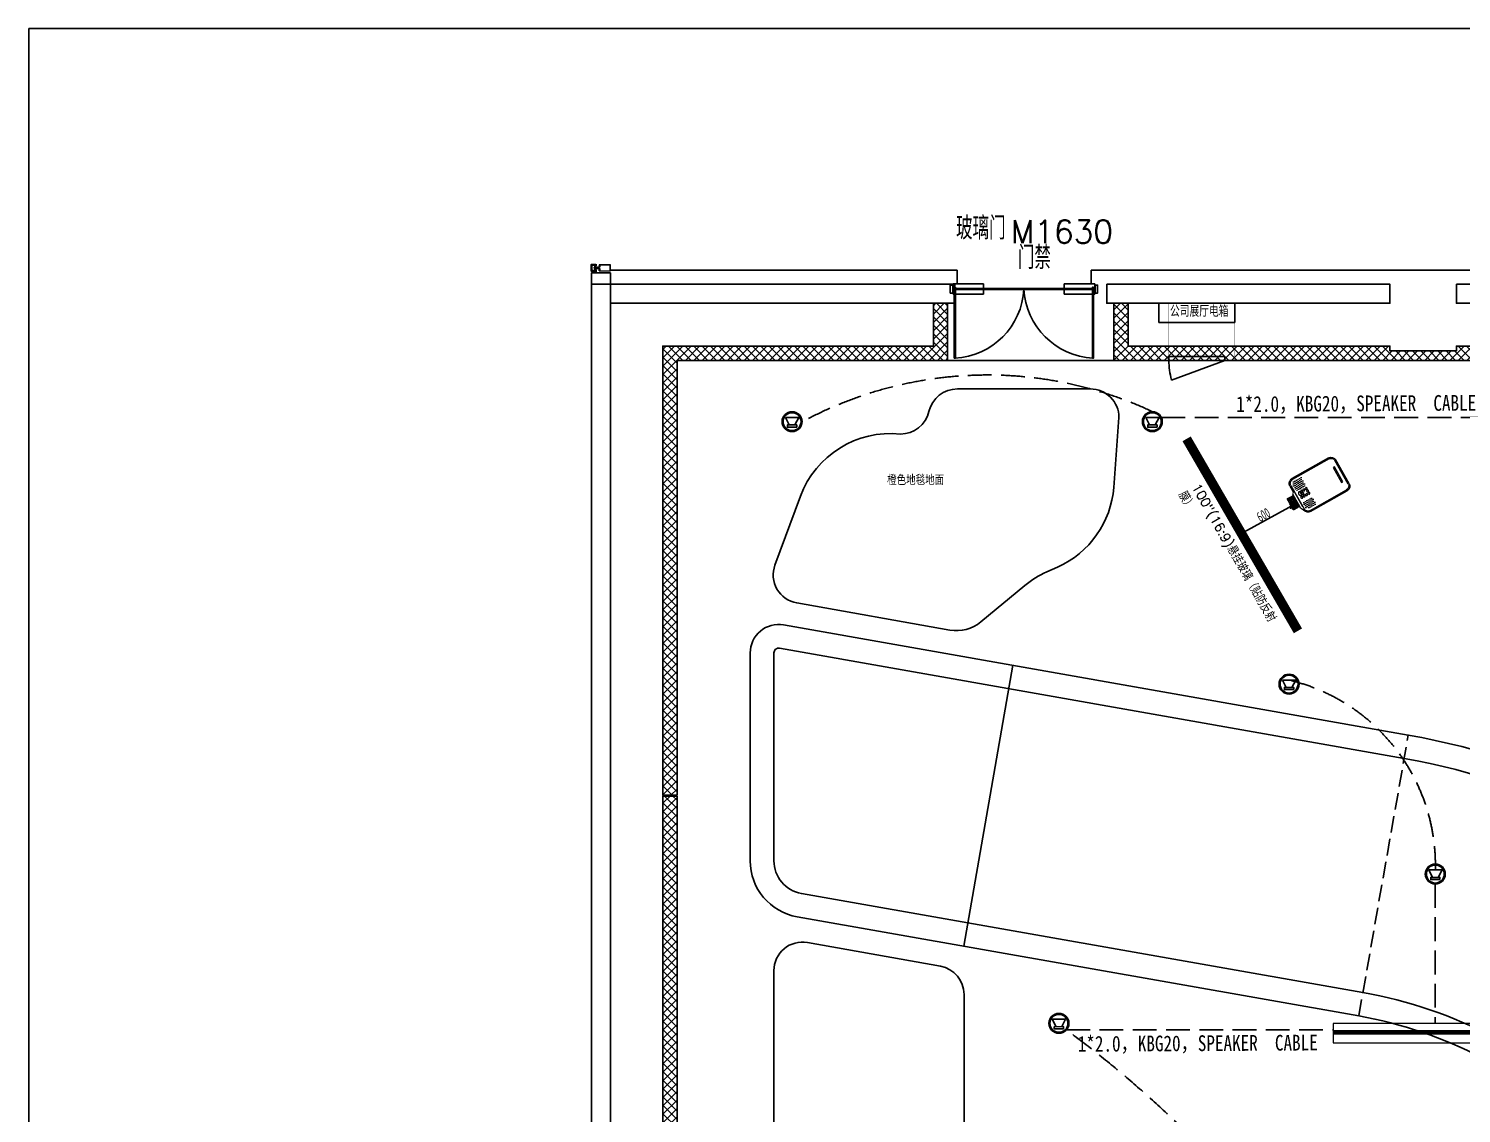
# Model space of a CAD drawing. Header units: millimetres. Extents: x 89805 to 1757503, y 48266 to 267832.
# Drawn here: x 918815 to 933889, y 165529 to 176934 of the extents above; entities that cross this region are included whole.
import ezdxf

# ---------------------------------------------------------------- set-up
doc = ezdxf.new("R2010")
doc.units = ezdxf.units.MM
doc.header["$LTSCALE"] = 1000
doc.linetypes.add('DASH', pattern=[0.35, 0.25, -0.1])
doc.linetypes.add('HIDDEN', pattern=[9.525, 6.35, -3.175])
for name, color, linetype in [('0XX', 1, 'HIDDEN'), ('2FC', 2, 'Continuous'), ('A_TEXT', 7, 'Continuous'), ('BZ', 1, 'Continuous'), ('G-新建隔墙', 4, 'Continuous'), ('G-装饰造型轮廓线', 3, 'Continuous'), ('GASK', 243, 'Continuous'), ('HATCH-OTHER', 161, 'Continuous'), ('PJ', 4, 'Continuous'), ('SEAL', 95, 'Continuous'), ('TC', 4, 'Continuous'), ('WALL', 111, 'Continuous'), ('WALL-WIDE', 6, 'Continuous'), ('WINDOW', 2, 'Continuous'), ('WZ', 3, 'Continuous'), ('XC', 3, 'Continuous'), ('会议', 1, 'Continuous'), ('多媒体弱电', 5, 'Continuous'), ('标注线', 8, 'Continuous')]:
    doc.layers.add(name, color=color, linetype=linetype)
doc.layers.add('桥架', color=2, linetype='Continuous', lineweight=9)
doc.styles.add('_TCH_SPACE', font='SIMPLEX', dxfattribs={"height": 5, "bigfont": 'GBCBIG'})
doc.styles.add('DEQIU', font='hzs.shx', dxfattribs={"width": 0.7, "bigfont": 'hztxt.shx'})
doc.styles.get("Standard").update_dxf_attribs({"font": 'txt', "bigfont": 'gbcbig.shx'})
doc.styles.add('黑体', font='simhei.ttf', dxfattribs={"width": 0.7})
doc.dimstyles.new('MY-30', dxfattribs={"dimscale": 30, "dimtxt": 3.5, "dimasz": 1, "dimexe": 1.2, "dimexo": 2, "dimgap": 0.25, "dimtad": 1, "dimdec": 0, "dimrnd": 5, "dimdsep": 46, "dimtxsty": 'DEQIU', "dimblk": 'ZHQ-EP', "dimcen": 0.09, "dimclrd": 256, "dimclre": 256, "dimclrt": 40, "dimadec": 0, "dimazin": 0, "dimtm": 1e-09, "dimtfac": 0.434783, "dimtdec": 0, "dimtix": 1, "dimtmove": 2, "dimatfit": 3, "dimldrblk": 'DOT', "dimfxl": 0, "dimtvp": 0.001739, "dimtolj": 1, "dimarcsym": 0})
doc.dimstyles.new('MY-50', dxfattribs={"dimscale": 50, "dimtxt": 3.5, "dimasz": 1, "dimexe": 1.2, "dimexo": 2, "dimgap": 0.25, "dimtad": 1, "dimdec": 0, "dimrnd": 5, "dimdsep": 46, "dimtxsty": 'DEQIU', "dimblk": 'ZHQ-EP', "dimcen": 0.09, "dimclrd": 256, "dimclre": 256, "dimclrt": 40, "dimadec": 0, "dimazin": 0, "dimtm": 1e-09, "dimtfac": 0.434783, "dimtdec": 0, "dimtix": 1, "dimtmove": 2, "dimatfit": 3, "dimldrblk": 'DOT', "dimfxl": 0, "dimtvp": 0.001739, "dimtolj": 1, "dimarcsym": 0})
pattern_1 = [(45, (-498402.2, -118691.22), (-44.1941738, 44.1941738), []), (135, (-498402.2, -118691.22), (-44.1941738, -44.1941738), [])]
pattern_2 = [(0, (97513.92, 15201.57), (12.2091667, -24.4183333), [0, -24.4183333])]

# ---------------------------------------------------------------- blocks, each defined once
blk = doc.blocks.new('dfghh')
at = {"layer": 'WALL-WIDE', "color": 4}
blk.add_lwpolyline([(-579.5, 402.72), (0.35, 402.72), (0.35, -0.35), (-579.5, -0.35)], close=True, dxfattribs=at)
blk = doc.blocks.new('136EM1283T+20')
at = {"lineweight": 15, "ltscale": 2}
h = blk.add_hatch(dxfattribs=at)
h.set_pattern_fill('ANSI37', color=1, scale=0.45, style=0)
h.set_pattern_definition([(45, (-7.1094, 124.7), (-1.01028, 1.01028), []), (135, (-7.1094, 124.7), (-1.01028, -1.01028), [])])
edge = h.paths.add_edge_path()
edge.add_line((-4, 135), (-4, 136))
edge.add_arc((-3, 136), 1.2, 150, 180, ccw=False)
edge.add_line((-4, 137), (-4, 138))
edge.add_line((-4, 138), (-3, 139))
edge.add_arc((-3, 139), 0.21, 330, 360)
edge.add_line((-3, 139), (-3, 139))
edge.add_arc((-3, 139), 0.4, 360, 450)
edge.add_line((-3, 139), (-7, 139))
edge.add_arc((-7, 139), 0.4, 90, 180)
edge.add_line((-7, 139), (-7, 139))
edge.add_arc((-7, 139), 0.21, 180, 210)
edge.add_line((-7, 139), (-7, 138))
edge.add_line((-7, 138), (-6, 137))
edge.add_arc((-7, 136), 1.2, 0, 30, ccw=False)
edge.add_line((-6, 136), (-6, 135))
edge.add_line((-6, 135), (-6, 128))
edge.add_arc((-7, 128), 1.2, 330, 360, ccw=False)
edge.add_line((-6, 127), (-7, 127))
edge.add_line((-7, 127), (-7, 126))
edge.add_arc((-7, 125), 0.21, 150, 180)
edge.add_line((-7, 125), (-7, 125))
edge.add_arc((-7, 125), 0.4, 180, 270)
edge.add_line((-7, 125), (-3, 125))
edge.add_arc((-3, 125), 0.4, 270, 360)
edge.add_line((-3, 125), (-3, 125))
edge.add_arc((-3, 125), 0.21, 0, 30)
edge.add_line((-3, 126), (-4, 127))
edge.add_line((-4, 127), (-4, 127))
edge.add_arc((-3, 128), 1.2, 180, 210, ccw=False)
edge.add_line((-4, 128), (-4, 135))
h = blk.add_hatch(dxfattribs=at)
h.set_pattern_fill('ANSI37', color=1, scale=0.45, style=0)
h.set_pattern_definition([(45, (2.9093, 124.7), (-1.01028, 1.01028), []), (135, (2.9093, 124.7), (-1.01028, -1.01028), [])])
edge = h.paths.add_edge_path()
edge.add_line((4, 135), (4, 136))
edge.add_arc((3, 136), 1.2, 360, 390)
edge.add_line((4, 137), (4, 138))
edge.add_line((4, 138), (3, 139))
edge.add_arc((3, 139), 0.21, 180, 210, ccw=False)
edge.add_line((3, 139), (3, 139))
edge.add_arc((3, 139), 0.4, 90, 180, ccw=False)
edge.add_line((3, 139), (7, 139))
edge.add_arc((7, 139), 0.4, 0, 90, ccw=False)
edge.add_line((7, 139), (7, 139))
edge.add_arc((7, 139), 0.21, -30, 0, ccw=False)
edge.add_line((7, 139), (6, 138))
edge.add_line((6, 138), (6, 137))
edge.add_arc((7, 136), 1.2, 150, 180)
edge.add_line((6, 136), (6, 135))
edge.add_line((6, 135), (6, 128))
edge.add_arc((7, 128), 1.2, 180, 210)
edge.add_line((6, 127), (6, 127))
edge.add_line((6, 127), (7, 126))
edge.add_arc((7, 125), 0.21, 0, 30, ccw=False)
edge.add_line((7, 125), (7, 125))
edge.add_arc((7, 125), 0.4, 270, 360, ccw=False)
edge.add_line((7, 125), (3, 125))
edge.add_arc((3, 125), 0.4, 180, 270, ccw=False)
edge.add_line((3, 125), (3, 125))
edge.add_arc((3, 125), 0.21, 150, 180, ccw=False)
edge.add_line((3, 126), (4, 127))
edge.add_line((4, 127), (4, 127))
edge.add_arc((3, 128), 1.2, 330, 360)
edge.add_line((4, 128), (4, 135))
at = {"color": 1, "lineweight": 15, "ltscale": 2}
for points in [[(-4, 135), (-4, 136, -0.131652), (-4, 137), (-4, 138), (-3, 139, 0.131652), (-3, 139), (-3, 139, 0.414214), (-3, 139), (-7, 139, 0.414214), (-7, 139), (-7, 139, 0.131652), (-7, 139), (-7, 138), (-6, 137, -0.131652), (-6, 136), (-6, 135), (-6, 128, -0.131652), (-6, 127), (-7, 127), (-7, 126, 0.131652), (-7, 125), (-7, 125, 0.414214), (-7, 125), (-3, 125, 0.414214), (-3, 125), (-3, 125, 0.131652), (-3, 126), (-4, 127), (-4, 127, -0.131652), (-4, 128)], [(4, 135), (4, 136, 0.131652), (4, 137), (4, 138), (3, 139, -0.131652), (3, 139), (3, 139, -0.414214), (3, 139), (7, 139, -0.414214), (7, 139), (7, 139, -0.131652), (7, 139), (6, 138), (6, 137, 0.131652), (6, 136), (6, 135), (6, 128, 0.131652), (6, 127), (6, 127), (7, 126, -0.131652), (7, 125), (7, 125, -0.414214), (7, 125), (3, 125, -0.414214), (3, 125), (3, 125, -0.131652), (3, 126), (4, 127), (4, 127, 0.131652), (4, 128)]]:
    blk.add_lwpolyline(points, format="xyb", close=True, dxfattribs=at)
at = {"layer": 'XC', "lineweight": 15, "ltscale": 2}
blk.add_lwpolyline([(5, 152, -0.414214), (5, 152), (5, 147, -0.414214), (5, 146), (3, 146, 0.414214), (3, 146), (3, 143, -0.414214), (3, 142), (-3, 142, -0.414214), (-3, 143), (-3, 146, 0.414214), (-3, 146), (-5, 146, -0.414214), (-5, 147), (-5, 152, -0.414214), (-5, 152), (-3, 152, 0.414214), (-3, 153), (-3, 155, 0.414214), (-4, 156), (-9, 156, 0.414215), (-9, 155), (-9, 138, -0.414214), (-9, 138), (-9, 138), (-10, 136, 0.537319), (-10, 136), (-7, 136, 0.176327), (-7, 136), (-7, 137, 0.57735), (-7, 137), (-7, 137, -0.267949), (-7, 137), (-8, 139), (-8, 139, -0.598837), (-7, 140, 0.236068), (-7, 139), (-3, 139, -0.414214), (-3, 139), (-3, 139), (-4, 137, 0.585007), (-4, 137), (-2, 137, 0.261824), (-1, 137), (0, 139, -0.562186), (0, 139), (1, 137, 0.261824), (2, 137), (4, 137, 0.585007), (4, 137), (3, 139), (3, 139, -0.414214), (3, 139), (7, 139, 0.236068), (7, 140, -0.598837), (8, 139), (8, 139), (7, 137, -0.267949), (7, 137), (7, 137, 0.57735), (7, 137), (7, 136, 0.176327), (7, 136), (10, 136, 0.537319), (10, 136), (9, 138), (9, 138, -0.414214), (9, 138), (9, 155, 0.414214), (8, 156), (4, 156, 0.414214), (3, 155), (3, 153, 0.414214), (3, 152)], format="xyb", close=True, dxfattribs=at)
at = {"layer": 'XC', "lineweight": 15}
for points in [[(30, 119), (29, 119, -0.414214), (29, 119, -0.414214), (30, 120), (32, 120, -0.414214), (32, 120), (32, 0), (-32, 0), (-32, 120, -0.414214), (-32, 120), (-30, 120, -0.414214), (-29, 119, -0.414214), (-29, 119), (-30, 119, 0.414214), (-30, 119), (-30, 116, 0.414213), (-30, 116), (-25, 116, 0.414214), (-24, 116), (-24, 119, 0.414214), (-25, 119), (-26, 119, -0.414214), (-26, 119, -0.413525), (-25, 120), (-20, 120, -0.414214), (-20, 120), (-20, 119, -0.414214), (-20, 118), (-22, 118, 0.414214), (-22, 118), (-22, 116, 0.414214), (-22, 116), (-9, 116, 0.414214), (-9, 116), (-9, 126, 0.414214), (-9, 126), (-9, 126), (-10, 128, -0.537319), (-10, 128), (-7, 128, -0.176327), (-7, 128), (-7, 128, -0.57735), (-7, 127), (-7, 127, 0.267949), (-7, 127), (-8, 125), (-8, 125, 0.598837), (-7, 125, -0.236068), (-7, 125), (-3, 125, 0.414214), (-3, 125), (-3, 125), (-4, 127, -0.585007), (-4, 127), (-2, 127, -0.261824), (-1, 127), (0, 125, 0.562186), (0, 125), (1, 127, -0.261824), (2, 127), (4, 127, -0.585007), (4, 127), (3, 125), (3, 125, 0.414214), (3, 125), (7, 125, -0.236068), (7, 125, 0.598837), (8, 125), (8, 125), (7, 127, 0.267949), (7, 127), (7, 127, -0.57735), (7, 128), (7, 128, -0.176327), (7, 128), (10, 128, -0.537319), (10, 128), (9, 126), (9, 126, 0.414214), (9, 126), (9, 116, 0.414214), (9, 116), (22, 116, 0.414214), (22, 116), (22, 118, 0.414214), (22, 118), (20, 118, -0.414214), (20, 119), (20, 120, -0.414214), (20, 120), (25, 120, -0.413525), (26, 119, -0.414214), (26, 119), (25, 119, 0.414214), (24, 119), (24, 116, 0.414214), (25, 116), (30, 116, 0.414213), (31, 116), (31, 119, 0.414214)], [(-29, 113), (-7, 113, 0.414214), (-7, 114), (-7, 122, -0.414214), (-6, 122), (6, 122, -0.414214), (6, 122), (6, 114, 0.414214), (7, 113), (29, 113, -0.414214), (30, 112), (30, 5, -0.414214), (29, 4), (-29, 4, -0.414214), (-30, 5), (-30, 112, -0.414214)]]:
    blk.add_lwpolyline(points, format="xyb", close=True, dxfattribs=at)
blk = doc.blocks.new('xjt')
at = {"layer": 'TC'}
h = blk.add_hatch(dxfattribs=at)
h.set_pattern_fill('ANSI37', color=256, scale=0.3, angle=90, style=0)
h.set_pattern_definition([(135, (-101501.351, 55215.8413), (0.67351921, 0.67351921), []), (45, (-101501.351, 55215.8413), (0.67351921, -0.67351921), [])])
edge = h.paths.add_edge_path(flags=16)
edge.add_arc((-101514, 45460), 1.08, 90, 270)
edge.add_line((-101514, 45459), (-101513, 45459))
edge.add_arc((-101513, 45460), 1.08, 270, 450)
edge.add_line((-101513, 45461), (-101514, 45461))
edge = h.paths.add_edge_path(flags=16)
edge.add_arc((-101511, 45462), 0.541, 90, 180, ccw=False)
edge.add_line((-101511, 45462), (-101510, 45462))
edge.add_arc((-101510, 45462), 0.541, 0, 90, ccw=False)
edge.add_line((-101509, 45462), (-101509, 45459))
edge.add_arc((-101510, 45459), 0.541, -90, 0, ccw=False)
edge.add_line((-101510, 45458), (-101511, 45458))
edge.add_arc((-101511, 45459), 0.541, -180, -90, ccw=False)
edge.add_line((-101512, 45459), (-101512, 45462))
edge = h.paths.add_edge_path()
edge.add_arc((-101507, 45455), 0.324, -112.667, 25.355, ccw=False)
edge.add_line((-101507, 45455), (-101509, 45456))
edge.add_arc((-101509, 45455), 1.12, 57.947, 89.8457)
edge.add_line((-101509, 45456), (-101513, 45456))
edge.add_line((-101513, 45456), (-101513, 45458))
edge.add_arc((-101513, 45458), 0.216, -0.0114, 90.0246)
edge.add_line((-101513, 45458), (-101514, 45458))
edge.add_arc((-101514, 45458), 0.216, 89.9994, 180.0015)
edge.add_line((-101514, 45458), (-101514, 45457))
edge.add_arc((-101514, 45457), 0.176, -153.432, 74.1225, ccw=False)
edge.add_line((-101514, 45457), (-101516, 45459))
edge.add_arc((-101514, 45460), 2.16, 139.1688, 220.8359, ccw=False)
edge.add_line((-101516, 45461), (-101514, 45463))
edge.add_arc((-101514, 45463), 0.176, -74.0901, 153.447, ccw=False)
edge.add_line((-101514, 45463), (-101514, 45462))
edge.add_arc((-101514, 45462), 0.216, 179.9901, 270.024)
edge.add_line((-101514, 45462), (-101513, 45462))
edge.add_arc((-101513, 45462), 0.216, 269.9994, 360.0015)
edge.add_line((-101513, 45462), (-101513, 45465))
edge.add_line((-101513, 45465), (-101510, 45465))
edge.add_arc((-101510, 45467), 2.72, -87.266, -57.1439)
edge.add_line((-101509, 45465), (-101507, 45466))
edge.add_arc((-101507, 45466), 0.378, -35, 137, ccw=False)
edge.add_line((-101507, 45465), (-101507, 45464))
edge.add_arc((-101505, 45460), 5.22, 123.2426, 134.4629)
edge.add_line((-101508, 45464), (-101508, 45463))
edge.add_arc((-101507, 45465), 3.06, 243.9365, 266.7208)
edge.add_line((-101507, 45462), (-101507, 45462))
edge.add_arc((-101507, 45462), 0.324, -58.4296, 71.0549, ccw=False)
edge.add_line((-101507, 45462), (-101508, 45461))
edge.add_arc((-101508, 45461), 0.324, 121.5701, 238.4294)
edge.add_line((-101508, 45461), (-101507, 45460))
edge.add_arc((-101507, 45460), 0.324, -58.4294, 58.4298, ccw=False)
edge.add_line((-101507, 45460), (-101508, 45459))
edge.add_arc((-101508, 45459), 0.324, 121.5703, 238.4294)
edge.add_line((-101508, 45459), (-101507, 45458))
edge.add_arc((-101507, 45458), 0.324, -58.4294, 58.4298, ccw=False)
edge.add_line((-101507, 45458), (-101508, 45457))
edge.add_arc((-101508, 45457), 0.324, 121.5656, 201.6411)
edge.add_line((-101508, 45457), (-101507, 45455))
at = {"layer": 'GASK'}
for points in [[(-101507, 45455, -0.687422), (-101507, 45455), (-101509, 45456, 0.14009), (-101509, 45456), (-101513, 45456), (-101513, 45458, 0.414398), (-101513, 45458), (-101514, 45458, 0.414224), (-101514, 45458), (-101514, 45457, -1.533331), (-101515, 45457), (-101516, 45459, -0.37223), (-101516, 45461), (-101515, 45463, -1.533076), (-101514, 45463), (-101514, 45462, 0.414387), (-101514, 45462), (-101513, 45462, 0.414224), (-101513, 45462), (-101513, 45465), (-101510, 45465, 0.132195), (-101509, 45465), (-101507, 45466, -0.932515), (-101507, 45465), (-101507, 45464, 0.048997), (-101508, 45464), (-101508, 45463, 0.099744), (-101507, 45462), (-101507, 45462, -0.633913), (-101507, 45462), (-101508, 45461, 0.559221), (-101508, 45461), (-101507, 45460, -0.55922), (-101507, 45460), (-101508, 45459, 0.55922), (-101508, 45459), (-101507, 45458, -0.55922), (-101507, 45458), (-101508, 45457, 0.364343), (-101508, 45457)], [(-101514, 45461, 1), (-101514, 45459), (-101513, 45459, 1), (-101513, 45461)], [(-101512, 45462, -0.414214), (-101511, 45462), (-101510, 45462, -0.414214), (-101509, 45462), (-101509, 45459, -0.414214), (-101510, 45458), (-101511, 45458, -0.414214), (-101512, 45459)]]:
    blk.add_lwpolyline(points, format="xyb", close=True, dxfattribs=at)
blk = doc.blocks.new('ewgfg')
at = {"layer": 'SEAL'}
h = blk.add_hatch(dxfattribs=at)
h.set_pattern_fill('ANSI31', color=256, scale=0.4, style=0)
h.set_pattern_definition([(45, (-4249.88207, 19747.53816), (-0.35355339, 0.35355339), [])])
edge = h.paths.add_edge_path()
edge.add_arc((1977, 2078), 7.76, 344.1575, 391.9326)
edge.add_line((1983, 2082), (1986, 2082))
edge.add_arc((1986, 2081), 0.378, 151.3361, 227)
edge.add_line((1986, 2081), (1987, 2080))
edge.add_arc((1985, 2079), 2.72, 2.734, 32.8561, ccw=False)
edge.add_line((1987, 2079), (1987, 2076))
edge.add_line((1987, 2076), (1986, 2076))
edge.add_arc((1986, 2075), 0.5, 90, 200)
edge.add_line((1985, 2075), (1985, 2075))
edge.add_line((1985, 2075), (1985, 2075))
edge.add_line((1985, 2075), (1985, 2075))
edge.add_arc((1985, 2075), 0.5, 19.5621, 146.1659)
at = {"layer": 'TC'}
h = blk.add_hatch(dxfattribs=at)
h.set_pattern_fill('AR-SAND', color=256, scale=0.4, style=0)
h.set_pattern_definition([(37.5, (1983.476, 2074.86), (-0.64, 19.577), [0, -15.443, 0, -17.272, 0, -16.51]), (7.5, (1983.476, 2074.86), (17.98, 28.673), [0, -8.331, 0, -13.919, 0, -5.334]), (327.5, (1970.979, 2074.86), (31.64, 0.057), [0, -5.08, 0, -18.288, 0, -23.876]), (317.5, (1970.98, 2074.86), (30.542, 8.917), [0, -2.54, 0, -11.989, 0, -13.716])])
h.paths.add_polyline_path([(1983, 2082), (1989, 2082), (1989, 2075), (1983, 2075)])
at = {"layer": 'SEAL'}
blk.add_arc((1977, 2078), 7.76, 342.0085, 31.9326, dxfattribs=at)
at = {"layer": '标注线', "rotation": 90}
blk.add_blockref('xjt', (47452, 103589), dxfattribs=at)
blk = doc.blocks.new('M8T')
at = {"layer": 'PJ'}
blk.add_line((0, -5), (0, 0), dxfattribs=at)
blk.add_lwpolyline([(-5, 0), (-5, 0), (5, 0), (5, 0)], dxfattribs=at)
blk.add_lwpolyline([(-7, 0), (7, 0), (7, -5), (6, -5), (-6, -5), (-7, -5)], close=True, dxfattribs=at)
blk.add_lwpolyline([(-7, -5, 0.154701), (0, -5, 1.166596), (0, -5, 0.154701), (7, -5)], format="xyb", dxfattribs=at)
blk = doc.blocks.new('A$C0DF30340')
at = {"layer": 'GASK'}
h = blk.add_hatch(dxfattribs=at)
h.set_pattern_fill('ANSI37', color=256, scale=10, angle=-90, style=0)
h.set_pattern_definition([(315, (-6739.0329, 24457.4036), (0.883883476, 0.883883476), []), (45, (-6739.0329, 24457.4036), (-0.883883476, 0.883883476), [])])
h.paths.add_polyline_path([(9, -13), (9, -15), (-8, -15), (-8, -13)])
at = {"lineweight": 35}
for points in [[(30, -16, -0.339454), (30, -15), (31, -14), (32, -14), (32, -58), (-33, -58), (-33, -14), (-31, -14), (-30, -15, -0.339454), (-30, -16), (-31, -17), (-31, -21), (-28, -21), (-28, -22), (-31, -22), (-31, -56), (31, -56), (31, -22), (28, -22), (28, -21), (31, -21), (31, -17)], [(30, -17, 0.339454), (30, -16), (29, -16), (30, -14, 0.57735), (30, -13), (27, -13, 0.414214), (26, -14), (26, -14, 0.414214), (27, -15), (28, -15, -0.414214), (28, -15), (28, -16, -0.414214), (28, -17), (22, -17, -0.414214), (22, -16), (22, -15, -0.414214), (22, -15), (23, -15, 0.414214), (23, -14), (23, -14, 0.414214), (23, -13), (21, -13, 0.414214), (20, -14), (20, -17), (13, -17), (10, -15), (9, -13), (9, -13), (9, -15), (0, -15), (-8, -15), (-8, -13), (-9, -13), (-10, -15), (-13, -17), (-20, -17), (-20, -14, 0.414214), (-21, -13), (-23, -13, 0.414214), (-23, -14), (-23, -14, 0.414214), (-23, -15), (-22, -15, -0.414214), (-22, -15), (-22, -16, -0.414214), (-22, -17), (-28, -17, -0.414214), (-28, -16), (-28, -15, -0.414214), (-28, -15), (-27, -15, 0.414214), (-26, -14), (-26, -14, 0.414214), (-27, -13), (-30, -13, 0.57735), (-30, -14), (-29, -16), (-30, -16, 0.339454), (-30, -17), (-29, -20), (-28, -20), (-28, -19), (-8, -19), (-8, -18), (-1, -18, 0.198912), (0, -18), (0, -18, -0.414214), (0, -18), (0, -18, 0.198912), (1, -18), (9, -18), (9, -19), (28, -19), (28, -20), (29, -20)]]:
    blk.add_lwpolyline(points, format="xyb", close=True, dxfattribs=at)
at = {"layer": 'GASK'}
blk.add_lwpolyline([(9, -13), (9, -15), (-8, -15), (-8, -13)], close=True, dxfattribs=at)
at = {"layer": 'PJ'}
for p, q in [((-5, -20), (-6, -20)), ((-6, -20), (-6, -25)), ((-5, -25), (-6, -25)), ((5, -20), (-5, -20)), ((5, -25), (-5, -25)), ((-3, -13), (-3, -10)), ((-3, -20), (-3, -25)), ((-3, -30), (-3, -25)), ((-3, -29), (3, -29)), ((-2, -13), (-2, -10)), ((-1, -18), (0, -20)), ((0, -18), (1, -20)), ((2, -13), (2, -10)), ((2, -30), (2, -25)), ((3, -13), (3, -10)), ((3, -20), (3, -25)), ((5, -20), (6, -20)), ((5, -25), (6, -25)), ((6, -20), (6, -25))]:
    blk.add_line(p, q, dxfattribs=at)
at = {"layer": 'PJ', "color": 1}
blk.add_lwpolyline([(-7, -19), (-6, -18), (0, -18), (6, -18), (8, -20)], dxfattribs=at)
at = {"layer": 'PJ'}
blk.add_lwpolyline([(-5, -20), (5, -20), (5, -18), (-5, -18)], close=True, dxfattribs=at)
blk.add_lwpolyline([(3, -25), (3, -29), (2, -30), (-3, -30), (-3, -29), (-3, -25)], dxfattribs=at)
for centre, start, end in [((-6, -29), 72.412, 85.6435), ((-6, -15), 274.3565, 287.588), ((0, -29), 72.412, 107.588), ((0, -15), 252.412, 287.588), ((6, -29), 94.3565, 107.588), ((6, -15), 252.412, 265.6435)]:
    blk.add_arc(centre, 9.55, start, end, dxfattribs=at)
at = {"layer": 'PJ', "xscale": 0.75, "yscale": 0.75, "zscale": 0.75, "rotation": 180}
blk.add_blockref('M8T', (0, -10), dxfattribs=at)
at = {"layer": 'WZ'}
blk.add_blockref('ewgfg', (-2017, -2089), dxfattribs=at)
at = {"layer": 'WZ', "xscale": -1}
blk.add_blockref('ewgfg', (2017, -2089), dxfattribs=at)
blk = doc.blocks.new('fdsafds')
at = {"layer": '0XX', "ltscale": 30}
blk.add_lwpolyline([(-41584, -4355), (-41264, -4355), (-41264, -4245), (-41584, -4245)], close=True, dxfattribs=at)
at = {"layer": '2FC', "linetype": 'DASH', "ltscale": 20}
for radius in [15, 4.33]:
    blk.add_circle((-41566, -4300), radius, dxfattribs=at)
blk = doc.blocks.new('西展厅玻璃门')
at = {"layer": 'WINDOW'}
for points in [[(1426914, 292904), (1426939, 292904), (1426939, 292987), (1426914, 292987)], [(1426944, 292940), (1427689, 292940), (1427689, 292952), (1426944, 292952)], [(1426956, 292965), (1426956, 292220), (1426968, 292220), (1426968, 292965)], [(1428434, 292940), (1427689, 292940), (1427689, 292952), (1428434, 292952)], [(1428421, 292965), (1428421, 292220), (1428409, 292220), (1428409, 292965)], [(1428439, 292904), (1428464, 292904), (1428464, 292987), (1428439, 292987)], [(1428464, 292904), (1428439, 292904), (1428439, 292987), (1428464, 292987)]]:
    blk.add_lwpolyline(points, close=True, dxfattribs=at)
for centre, start, end in [((1426924, 292985), 272.91, 357.09), ((1428454, 292985), 182.91, 267.09)]:
    blk.add_arc(centre, 766, start, end, dxfattribs=at)
at = {"layer": 'WINDOW', "xscale": -1, "rotation": 180}
blk.add_blockref('fdsafds', (1468528, 288646), dxfattribs=at)
at = {"layer": 'WINDOW', "rotation": 180}
blk.add_blockref('fdsafds', (1386849, 288646), dxfattribs=at)
blk = doc.blocks.new('Roberto方案')
at = {"color": 8, "ltscale": 0.7}
blk.add_line((1677557, 312189, -3), (1678075, 315144, -3), dxfattribs=at)
at = {"color": 8, "linetype": 'DASH', "ltscale": 0.7}
blk.add_line((1681713, 311456, 57), (1682234, 314410, 57), dxfattribs=at)
at = {"color": 3, "ltscale": 0.7}
blk.add_line((1677560, 311683, -3), (1677560, 311683, -3), dxfattribs=at)
at = {"color": 8, "ltscale": 0.7}
for points, elevation in [([(1675838, 316921), (1675571, 316198, 0.467721), (1675800, 315799), (1677412, 315514, 0.219565), (1677736, 315600), (1678201, 315984, -0.067662), (1678430, 316126), (1678545, 316177, 0.275717), (1679135, 317015), (1679190, 317750), (1679190, 317750, 0.414214), (1678890, 318050), (1677491, 318050, 0.347971), (1677191, 317813, -0.347971), (1676891, 317575, 0.34085), (1675838, 316921)], 37), ([(1683706, 306239), (1682451, 306239, 0.414214), (1681951, 305739), (1681951, 304193, -0.414214), (1679351, 301593), (1678160, 301593, -0.414214), (1675560, 304193), (1675560, 311933, -0.466844), (1675912, 312228), (1677312, 311979, -0.363472), (1677560, 311683), (1677560, 304193, 0.414214), (1678160, 303593), (1679351, 303593, 0.414214), (1679951, 304193), (1679951, 305739, -0.414214), (1682451, 308239), (1683702, 308239, -0.289853)], -3)]:
    blk.add_lwpolyline(points, format="xyb", dxfattribs=dict(at, elevation=elevation))
at = {"color": 7, "ltscale": 0.7, "const_width": 100, "elevation": -3}
blk.add_lwpolyline([(1679902, 317525), (1681073, 315506)], dxfattribs=at)
at = {"color": 8, "ltscale": 0.7, "elevation": 57}
for points in [[(1675662, 315569), (1682234, 314410, -0.153915), (1686235, 312328), (1689268, 309295, 0.152859), (1691650, 308048), (1697291, 307029, -0.359482), (1697775, 306447), (1697775, 304240, -0.467565), (1697434, 303955), (1691118, 305096, -0.152859), (1687147, 307173), (1684114, 310206, 0.153915), (1681713, 311456), (1675806, 312498, -0.36397), (1675310, 313089), (1675310, 315274, -0.466308)], [(1675619, 315323), (1682191, 314164, -0.153915), (1686058, 312151), (1689091, 309118, 0.152859), (1691606, 307802), (1697246, 306784, -0.358443), (1697525, 306447), (1697525, 304240, -0.467565), (1697479, 304201), (1691162, 305342, -0.152859), (1687324, 307350), (1684291, 310383, 0.153915), (1681757, 311702), (1675849, 312744, -0.36397), (1675560, 313089), (1675560, 315274, -0.466308)]]:
    blk.add_lwpolyline(points, format="xyb", close=True, dxfattribs=at)
at = {"color": 7, "ltscale": 0.7, "insert": (1680040, 317069, -3), "char_height": 100, "width": 1657.42, "attachment_point": 1, "rotation": 299.4461}
blk.add_mtext('100"(16:9)悬挂玻璃（贴防反射膜）', dxfattribs=at)
blk = doc.blocks.new('ty')
at = {"layer": '会议', "lineweight": 0}
h = blk.add_hatch(dxfattribs=at)
h.set_pattern_fill('DOTS', color=5, scale=448, angle=270, style=0)
h.set_pattern_definition(pattern_2)
edge = h.paths.add_edge_path()
edge.add_ellipse((618, 153), major_axis=(-53, 53), ratio=1, start_angle=225, end_angle=315)
edge.add_line((618, 228), (532, 228))
edge.add_line((532, 228), (532, 84))
edge.add_line((532, 84), (693, 84))
edge.add_line((693, 84), (693, 153))
h = blk.add_hatch(dxfattribs=at)
h.set_pattern_fill('DOTS', color=5, scale=448, angle=270, style=0)
h.set_pattern_definition(pattern_2)
edge = h.paths.add_edge_path()
edge.add_ellipse((618, -153), major_axis=(53, 53), ratio=1, start_angle=225, end_angle=315, ccw=False)
edge.add_line((618, -228), (532, -228))
edge.add_line((532, -228), (532, -84))
edge.add_line((532, -84), (693, -84))
edge.add_line((693, -84), (693, -153))
at = {"layer": '会议', "color": 5, "lineweight": 0}
for p, q in [((658, 262), (75, 262)), ((658, 247), (75, 247)), ((0, 187), (0, -187)), ((15, 187), (15, -187)), ((66, 125), (66, -113)), ((85, 125), (66, 125)), ((85, -113), (85, 125)), ((718, -187), (718, 187)), ((718, 152), (718, -76)), ((754, -76), (754, 152)), ((754, 126), (754, -50)), ((771, 126), (754, 126)), ((771, 126), (771, -50)), ((782, 126), (771, 126)), ((771, -50), (771, 126)), ((782, 126), (782, -50)), ((782, -50), (782, 126)), ((854, 126), (782, 126)), ((854, 111), (782, 111)), ((854, 96), (782, 96)), ((854, 81), (782, 81)), ((854, 66), (782, 66)), ((854, 51), (782, 51)), ((854, 36), (782, 36)), ((854, 21), (782, 21)), ((854, 6), (782, 6)), ((854, 126), (854, -50)), ((66, -113), (85, -113)), ((733, -187), (733, -94)), ((754, -50), (771, -50)), ((771, -50), (782, -50)), ((854, -9), (782, -9)), ((854, -24), (782, -24)), ((854, -39), (782, -39)), ((782, -50), (854, -50)), ((75, -247), (658, -247)), ((75, -262), (658, -262))]:
    blk.add_line(p, q, dxfattribs=at)
at = {"layer": '会议', "color": 5, "lineweight": 0, "extrusion": (0, 0, -1)}
for centre, major_axis, ratio, start_param, end_param in [((75, 187), (-53, 53), 1, 5.497787, 7.068583), ((75, 187), (-42.4, 42.4), 1, 5.497787, 7.068583), ((658, 187), (-53, 53), 1, 0.785398, 2.121825), ((658, 187), (42.4, 42.4), 1, 5.497787, 7.068583), ((911, 252), (173, 69), 1, 2.957483, 3.26624), ((553, 31), (-10.2, 10.2), 1, 3.926991, 10.210176), ((553, -6), (-10.2, 10.2), 1, 3.926991, 10.210176), ((591, 31), (-10.2, 10.2), 1, 3.926991, 10.210176), ((628, 31), (-10.2, 10.2), 1, 3.926991, 10.210176), ((628, -6), (-10.2, 10.2), 1, 3.926991, 10.210176), ((666, 31), (-10.2, 10.2), 1, 3.926991, 10.210176), ((666, -25), (0, 33.2), 0.467648, 3.141593, 9.424778), ((75, -187), (-53, 53), 1, 3.926991, 5.497787), ((75, -187), (42.4, 42.4), 1, 2.356194, 3.926991), ((553, -44), (-10.2, 10.2), 1, 3.926991, 10.210176), ((591, -44), (-10.2, 10.2), 1, 3.926991, 10.210176), ((628, -44), (-10.2, 10.2), 1, 3.926991, 10.210176), ((658, -187), (-42.4, 42.4), 1, 2.356194, 3.926991), ((658, -187), (-53, 53), 1, 2.356194, 3.926991), ((791, -140), (-52.5, 52.5), 1, 5.657537, 6.540911)]:
    blk.add_ellipse(centre, major_axis=major_axis, ratio=ratio, start_param=start_param, end_param=end_param, dxfattribs=at)
blk = doc.blocks.new('ZHQ-EP')
blk.add_line((-1.5, 0), (1.5, 0))
at = {"const_width": 0.5}
blk.add_lwpolyline([(-0.7, -0.7), (0.7, 0.7)], dxfattribs=at)
blk = doc.blocks.new('*D90')
at = {"layer": 'Defpoints', "color": 0}
for p in [(932056, 171990, 21), (932098, 171913), (931531, 171702)]:
    blk.add_point(p, dxfattribs=at)
at = {"layer": 'WINDOW', "lineweight": -2}
for p, q in [((931599, 171640), (932072, 171898)), ((932085, 171938), (932116, 171881)), ((931560, 171650), (931590, 171594))]:
    blk.add_line(p, q, dxfattribs=at)
at = {"layer": 'WINDOW', "lineweight": -2, "xscale": 30, "yscale": 30, "zscale": 30}
for p, rotation in [((932098, 171913), 28.67195338441992), ((931573, 171625), 208.6719533844199)]:
    blk.add_blockref('ZHQ-EP', p, dxfattribs=dict(at, rotation=rotation))
at = {"layer": 'WINDOW', "color": 40, "insert": (931807, 171822), "char_height": 105, "attachment_point": 5, "rotation": 28.672, "style": 'DEQIU'}
blk.add_mtext('\\A1;600', dxfattribs=at)
blk = doc.blocks.new('_Dot')
at = {"color": 0, "linetype": 'ByBlock', "lineweight": -2}
blk.add_line((-0.5, 0), (-1, 0), dxfattribs=at)
at = {"color": 0, "linetype": 'ByBlock', "const_width": 0.5}
blk.add_lwpolyline([(-0.25, 0, 1), (0.25, 0, 1)], format="xyb", close=True, dxfattribs=at)
blk = doc.blocks.new('喇叭')
at = {"layer": '会议', "color": 5}
for p, q in [((-132, 77), (131, 84)), ((-132, 77), (-53, -67)), ((131, 84), (58, -64))]:
    blk.add_line(p, q, dxfattribs=at)
blk.add_lwpolyline([(95, -106), (94, -63), (-89, -68), (-88, -111)], close=True, dxfattribs=at)
for radius in [197, 177]:
    blk.add_circle((0, 0), radius, dxfattribs=at)
blk = doc.blocks.new('*D92')
at = {"layer": 'Defpoints', "color": 0}
for p in [(926838, 172867), (925637, 142678), (925637, 142418)]:
    blk.add_point(p, dxfattribs=at)
at = {"layer": 'WINDOW', "lineweight": -2}
for p, q in [((926838, 143028), (926838, 142618)), ((925637, 142518), (925637, 142738)), ((926788, 142678), (925687, 142678))]:
    blk.add_line(p, q, dxfattribs=at)
at = {"layer": 'WINDOW', "lineweight": -2, "xscale": 50, "yscale": 50, "zscale": 50, "rotation": 180}
blk.add_blockref('ZHQ-EP', (925637, 142678), dxfattribs=at)
at = {"layer": 'WINDOW', "lineweight": -2, "xscale": 50, "yscale": 50, "zscale": 50}
blk.add_blockref('ZHQ-EP', (926838, 142678), dxfattribs=at)
at = {"layer": 'WINDOW', "color": 40, "insert": (926237, 142778), "char_height": 175, "attachment_point": 5, "style": 'DEQIU'}
blk.add_mtext('\\A1;1200', dxfattribs=at)

msp = doc.modelspace()

# ---------------------------------------------------------------- hatches: boundary and pattern name
at = {"layer": 'G-新建隔墙', "ltscale": 0.7}
h = msp.add_hatch(dxfattribs=at)
h.set_pattern_fill('ANSI37', color=8, scale=500, style=0)
h.set_pattern_definition(pattern_1)
h.paths.add_polyline_path([(925636.6, 168874.8), (925486.6, 168874.8), (925486.6, 173596.2), (928333.6, 173596.2), (928333.6, 174046.2), (928483.6, 174046.2), (928483.6, 173446.2), (925636.6, 173446.2)])
h = msp.add_hatch(dxfattribs=at)
h.set_pattern_fill('ANSI37', color=8, scale=500, style=0)
h.set_pattern_definition(pattern_1)
h.paths.add_polyline_path([(935193.9, 173596.2), (935193.9, 173446.2), (930233.6, 173446.2), (930233.6, 174046.2), (930383.6, 174046.2), (930383.6, 173596.2), (933136.6, 173596.2), (933136.6, 173546.2), (933836.6, 173546.2), (933836.6, 173596.2)])
h = msp.add_hatch(dxfattribs=at)
h.set_pattern_fill('ANSI37', color=8, scale=500, style=0)
h.set_pattern_definition(pattern_1)
h.paths.add_polyline_path([(924936.6, 164546.2), (924936.6, 164400.3), (925136.6, 164400.3), (925136.6, 164209.3), (925636.6, 164209.3), (925636.6, 168864.8), (925486.6, 168864.8), (925486.6, 164546.2), (924936.6, 164546.2)])

# ---------------------------------------------------------------- linework, layer by layer
at = {"color": 3, "ltscale": 0.7}
for p, q in [((928583.6, 174251.2), (928583.6, 174396.2)), ((929992.9, 174251.2), (929992.9, 174396.2))]:
    msp.add_line(p, q, dxfattribs=at)
at = {"color": 4, "ltscale": 0.7}
for points in [[(925636.6, 168874.8), (925486.6, 168874.8), (925486.6, 173596.2), (928333.6, 173596.2), (928333.6, 174046.2), (928483.6, 174046.2), (928483.6, 173446.2), (925636.6, 173446.2)], [(930811.6, 173446.2), (931398.9, 173446.2), (931398.9, 173486.2), (930811.6, 173486.2)]]:
    msp.add_lwpolyline(points, close=True, dxfattribs=at)
at = {"color": 3, "ltscale": 0.7}
msp.add_lwpolyline([(930705.3, 173846.2), (931505.3, 173846.2), (931505.3, 174046.2), (930705.3, 174046.2)], close=True, dxfattribs=at)
at = {"color": 2, "const_width": 5}
msp.add_lwpolyline([(930811.6, 173486.2), (930811.6, 174046.2), (931505.3, 174046.2), (931505.3, 173446.2)], dxfattribs=at)
at = {"color": 3, "ltscale": 0.7}
msp.add_lwpolyline([(928483.6, 173446.2), (930233.6, 173446.2), (930483.6, 173446.2)], dxfattribs=at)
at = {"color": 4, "ltscale": 0.7}
msp.add_lwpolyline([(930838.8, 173239.1), (931398.9, 173446.2)], dxfattribs=at)
msp.add_arc((931611.6, 173446.2), 800, 180, 195, dxfattribs=at)
at = {"layer": 'G-新建隔墙', "color": 4, "ltscale": 0.7}
msp.add_lwpolyline([(935193.9, 173596.2), (935193.9, 173446.2), (930233.6, 173446.2), (930233.6, 174046.2), (930383.6, 174046.2), (930383.6, 173596.2), (933136.6, 173596.2), (933136.6, 173546.2), (933836.6, 173546.2), (933836.6, 173596.2), (935193.9, 173596.2)], dxfattribs=at)
msp.add_lwpolyline([(924936.6, 164546.2), (924936.6, 164400.3), (925136.6, 164400.3), (925136.6, 164209.3), (925636.6, 164209.3), (925636.6, 168864.8), (925486.6, 168864.8), (925486.6, 164546.2), (924936.6, 164546.2)], close=True, dxfattribs=at)
at = {"layer": 'G-装饰造型轮廓线', "color": 3, "ltscale": 0.7}
for points in [[(924936.6, 174396.2), (928583.6, 174396.2)], [(929992.9, 174396.2), (945351.6, 174396.2), (945351.6, 174237.7)]]:
    msp.add_lwpolyline(points, dxfattribs=at)
at = {"layer": 'WALL'}
for p, q in [((924736.6, 174246.2), (924736.6, 166646.2)), ((924936.6, 174246.2), (924936.6, 165146.2)), ((924736.6, 166646.2), (924736.6, 164546.2))]:
    msp.add_line(p, q, dxfattribs=at)
at = {"layer": 'WALL', "color": 4, "ltscale": 0.7}
msp.add_lwpolyline([(924736.6, 174246.2), (924936.6, 174246.2), (924936.6, 174366.2), (924736.6, 174366.2)], close=True, dxfattribs=at)
at = {"layer": 'WALL'}
for points in [[(924936.6, 174246.2), (928558.6, 174246.2), (928558.6, 174046.2), (924936.6, 174046.2)], [(930158.6, 174246.2), (933136.6, 174246.2), (933136.6, 174046.2), (930158.6, 174046.2)], [(933836.6, 174246.2), (941536.6, 174246.2), (941536.6, 174046.2), (933836.6, 174046.2)]]:
    msp.add_lwpolyline(points, close=True, dxfattribs=at)
at = {"layer": 'WINDOW', "color": 6, "linetype": 'DASH'}
for p, q in [((933612, 167939.8), (933612, 166471.6)), ((929732.3, 166407.2), (932539.6, 166407.2))]:
    msp.add_line(p, q, dxfattribs=at)
msp.add_lwpolyline([(930733.3, 172844.8), (934285.3, 172844.8), (934285.3, 166471.6)], dxfattribs=at)
for centre, radius, start, end in [((928902.8, 169190.8), 4102, 64.94475, 118.39659), ((931613.7, 168136.8), 2002.1, 358.59525, 76.63302), ((922853, 157061.3), 11604.7, 20.89055, 53.64407)]:
    msp.add_arc(centre, radius, start, end, dxfattribs=at)
at = {"layer": 'XC'}
msp.add_line((924816.6, 174401.2), (924813.6, 174401.2), dxfattribs=at)
at = {"layer": '桥架'}
for p, q in [((950128.7, 166471.6), (932539.6, 166471.6)), ((932539.6, 166471.6), (932539.6, 166271.6)), ((932539.6, 166271.6), (949877.4, 166271.6))]:
    msp.add_line(p, q, dxfattribs=at)
at = {"layer": '桥架', "const_width": 50}
msp.add_lwpolyline([(932539.6, 166380.8), (950028.9, 166371.8)], dxfattribs=at)

# ---------------------------------------------------------------- block references
at = {"color": 6}
msp.add_blockref('西展厅玻璃门', (-498402.2, -118749.7), dxfattribs=at)
at = {"layer": 'BZ', "xscale": -1, "rotation": 90}
msp.add_blockref('136EM1283T+20', (924936.6, 174418.7), dxfattribs=at)
at = {"layer": 'HATCH-OTHER', "linetype": 'ByBlock', "xscale": 68.60699999995995, "yscale": 68.60700000001816, "zscale": 68.607}
msp.add_blockref('dfghh', (958573, 149305.1), dxfattribs=at)
at = {"layer": 'WINDOW', "color": 6}
msp.add_blockref('Roberto方案', (-748903.8, -144903.9, 3.3), dxfattribs=at)
at = {"layer": 'XC', "rotation": 270}
msp.add_blockref('A$C0DF30340', (924794.1, 174418.7), dxfattribs=at)
at = {"layer": '多媒体弱电', "lineweight": -3}
for name, p, xscale, yscale, zscale, rotation in [('喇叭', (926847, 172801.9), 0.5328680174632501, 0.5328680175007321, 0.5328680174889712, 358.591711986947), ('喇叭', (930637.4, 172801.9), 0.5328680174632501, 0.5328680175007321, 0.5328680174889712, 358.591711986947), ('ty', (932638.6, 172275.3, 20.5), 0.7581600000271767, 0.7581600000266917, 0.7581599999894415, 209.4826813621917), ('喇叭', (932075.9, 170041.8), 0.5328680174632501, 0.5328680175007321, 0.5328680174889712, 358.591711986947), ('喇叭', (933614.6, 168044.8), 0.5328680174632501, 0.5328680175007321, 0.5328680174889712, 358.591711986947), ('喇叭', (929654.6, 166474.8), 0.5328680174632501, 0.5328680175007321, 0.5328680174889712, 358.591711986947)]:
    msp.add_blockref(name, p, dxfattribs=dict(at, xscale=xscale, yscale=yscale, zscale=zscale, rotation=rotation))

# ---------------------------------------------------------------- texts
at = {"color": 8, "ltscale": 0.7, "insert": (927847.1, 172235.7), "char_height": 100, "width": 1079.866, "attachment_point": 1}
msp.add_mtext('橙色地毯地面', dxfattribs=at)
at = {"layer": 'A_TEXT', "style": '_TCH_SPACE'}
msp.add_text('门禁', height=241.13, dxfattribs=at).set_placement((929223.4, 174407.3))
at = {"layer": 'WINDOW', "style": '_TCH_SPACE'}
for s, height, p in [('玻璃门', 241.13, (928572.4, 174717)), ('M1630', 241.13, (929148.3, 174679.5)), ('公司展厅电箱', 120.57, (930823.6, 173904))]:
    msp.add_text(s, height=height, dxfattribs=at).set_placement(p)
at = {"layer": '多媒体弱电', "style": '黑体', "width": 0.8}
for p in [(931520.3, 172903.7), (929853.2, 166175.9)]:
    msp.add_text('1*2.0，KBG20，SPEAKER  CABLE', height=165.646, rotation=0.32102, dxfattribs=at).set_placement(p)

# ---------------------------------------------------------------- dimensions: what is measured, and where the dimension line sits
at = {"layer": 'WINDOW', "color": 6}
dim = msp.add_linear_dim(base=(925636.6, 142677.8), p1=(926837.7, 172866.9), p2=(925636.6, 142417.9), dimstyle='MY-50', dxfattribs=at)
dim.commit()
dim.dimension.update_dxf_attribs({"geometry": '*D92', "text_midpoint": (926237.1, 142777.8)})
dim = msp.add_aligned_dim(p1=(931531.1, 171702.4), p2=(932056.3, 171989.6, 20.5), distance=-87.8, dimstyle='MY-30', dxfattribs=at)
dim.commit()
dim.dimension.update_dxf_attribs({"geometry": '*D90', "text_midpoint": (931807, 171821.6)})

doc.saveas('drawing.dxf')
